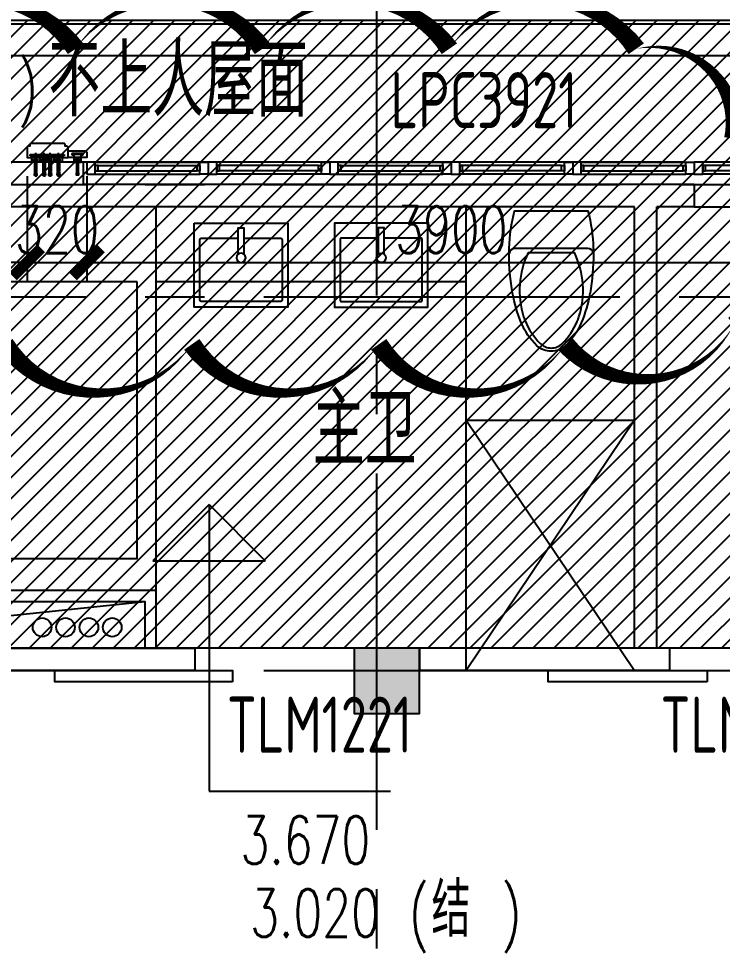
# Model space of a CAD drawing. Extents: x 296441 to 853063, y 459050 to 1117990.
# Drawn here: x 610984 to 614748, y 657052 to 662057 of the extents above; entities that cross this region are included whole.
import ezdxf
from ezdxf.enums import TextEntityAlignment as Align

# ---------------------------------------------------------------- set-up
doc = ezdxf.new("R2010")
doc.units = 0
doc.header["$LTSCALE"] = 1000
for name, pattern in [('14-GRID$0$CENTER2', [28.575, 19.05, -3.175, 3.175, -3.175]), ('CENTER', [50.8, 31.75, -6.35, 6.35, -6.35]), ('DASH', [0.35, 0.25, -0.1]), ('DOTE', [2.42, 2, -0.2, 0.02, -0.2])]:
    doc.linetypes.add(name, pattern=pattern)
for name, color, linetype in [('0-COL-H1', 170, 'Continuous'), ('14-GRID$0$G-GRID', 9, '14-GRID$0$CENTER2'), ('5PJ(配件)', 13, 'Continuous'), ('8XX(虚线)', 8, 'DASH'), ('A-FL01$0$水条件', 2, 'Continuous'), ('D-TEXT-FL01-mi$0$A-WIND-IDEN', 33, 'Continuous'), ('DIM_ELEV', 3, 'Continuous'), ('DZ-TEXT-FL01$0$A-ROOM-IDEN', 4, 'Continuous'), ('G-FL02$0$A-OVLK', 140, 'Continuous'), ('G-FL02$0$A-WALL', 1, 'Continuous'), ('G1-FL02$0$A-DOOR', 4, 'Continuous'), ('G1-FL02$0$A-FIXT', 162, 'Continuous'), ('G1-FL02$0$A-FLOR', 23, 'Continuous'), ('G1-FL02$0$A-OVLK', 140, 'Continuous'), ('G1-FL02$0$A-SECT-WIND', 155, 'Continuous'), ('G1-FL02$0$A-SECT-WOOD', 17, 'Continuous'), ('PUB_TEXT', 7, 'Continuous'), ('WALL', 242, 'Continuous'), ('ZT0_默认图层-----PM、LM、DY、JD', 7, 'Continuous'), ('ZT1_Dim---标注---PM、LM、DY、JD', 252, 'Continuous'), ('ZT3_型材--铝断面-------------JD', 6, 'Continuous'), ('ZT3_辅材--五金件-------------JD', 13, 'Continuous'), ('卫生间降板', 251, 'Continuous')]:
    doc.layers.add(name, color=color, linetype=linetype)
doc.layers.add('疑问', color=1, linetype='Continuous', plot=False)
doc.styles.add('_TCH_DIM', font='SIMPLEX', dxfattribs={"bigfont": 'GBCBIG'})
doc.styles.get("Standard").update_dxf_attribs({"font": 'gbenor.shx', "bigfont": 'gbcbig.shx'})
doc.styles.add('ZT-DIMSTYLE', font='ROMANS.shx', dxfattribs={"width": 0.7, "bigfont": 'CHINESE.shx'})
doc.styles.add('ZT_文字标注', font='ROMANS.shx', dxfattribs={"width": 0.7, "bigfont": '@1chinese.shx'})
doc.dimstyles.new('ZT-DIM100', dxfattribs={"dimscale": 100, "dimtxt": 2.5, "dimasz": 1.5, "dimexe": 1, "dimexo": 1, "dimgap": 0.5, "dimtad": 1, "dimdec": 0, "dimdsep": 46, "dimtxsty": 'ZT-DIMSTYLE', "dimblk": 'ARCHTICK', "dimcen": 2.5, "dimclrd": 175, "dimclre": 175, "dimclrt": 7, "dimazin": 2, "dimtfac": 1, "dimtix": 1, "dimtmove": 2, "dimatfit": 3, "dimfxl": 0, "dimarcsym": 0})

# ---------------------------------------------------------------- blocks, each defined once
blk = doc.blocks.new('G1-FL02$0$马桶')
for p, q in [((-195.1, 0), (0, 0)), ((0, 22.4), (-123.6, 22.4)), ((123.6, 22.4), (0, 22.4)), ((0, 0), (195.1, 0))]:
    blk.add_line(p, q)
for points in [[(-206.6, 240.3, -0.056336), (-160.7, 397.4, -0.098945), (-76.9, 521.4, -0.179849), (0, 550, -0.179849), (76.9, 521.4, -0.098945), (160.7, 397.4, -0.056336), (206.6, 240.3)], [(-225.4, 0, -0.008053), (-225.6, 27.1, -0.043026), (-207.2, 240.3)], [(207.2, 240.3, -0.043026), (225.6, 27.1, -0.008053), (225.4, 0)], [(224.8, 0, -0.06015), (195.9, -200), (-195.9, -200, -0.06015), (-224.8, 0)]]:
    blk.add_lwpolyline(points, format="xyb")
for centre, radius, start, end in [((197.5, 249.7), 364.4, 134.6448, 157.2477), ((0.6, 449.1), 84.2, 90.4086, 134.6448), ((-0.6, 449.1), 84.2, 45.3552, 89.5914), ((-197.5, 249.7), 364.4, 22.7523, 45.3552), ((297.6, 225.4), 467.5, 162.4094, 205.7301), ((517.1, 115.7), 711, 157.2477, 159.3267), ((-297.6, 225.4), 467.5, 334.2699, 17.5906), ((-517.1, 115.7), 711, 20.6733, 22.7523), ((-195.1, 30), 30, 185.4692, 270), ((195.1, 30), 30, 270, 354.5308)]:
    blk.add_arc(centre, radius, start, end)
blk = doc.blocks.new('G1-FL02$0$洗脸盆')
blk.add_lwpolyline([(0, -250), (0, 250), (-450, 250), (-450, -250)], close=True)
blk.add_lwpolyline([(-80, 15.3), (-80, 210, 0.414214), (-90, 220), (-410, 220, 0.414214), (-420, 210), (-420, -210, 0.414214), (-410, -220), (-90, -220, 0.414214), (-80, -210), (-80, -15.3)], format="xyb")
blk.add_lwpolyline([(-165.3, -15.3), (-25, -15.3), (-25, 15.3), (-165.3, 15.3)])
blk.add_circle((-185, 0), 25)
blk = doc.blocks.new('SG4')
at = {"layer": 'A-FL01$0$水条件'}
for points in [[(-516681.4, -91076.9), (-515781.4, -91076.9), (-515781.4, -91386.9), (-516681.4, -91386.9)], [(-516681.4, -91136.9), (-515841.4, -91136.9), (-515841.4, -91386.9), (-516681.4, -91386.9)]]:
    blk.add_lwpolyline(points, close=True, dxfattribs=at)
blk.add_lwpolyline([(-516681.4, -91386.9), (-516576.3, -91213.3), (-515841.4, -91136.9)], dxfattribs=at)
for centre in [(-516390.4, -91275.3), (-516265.4, -91275.3), (-516140.4, -91275.3), (-516015.4, -91275.3)]:
    blk.add_circle(centre, 50, dxfattribs=at)
blk = doc.blocks.new('*U437')
at = {"layer": 'G1-FL02$0$A-SECT-WIND'}
for p, q in [((45, 32.5), (605, 32.5)), ((60, 15), (590, 15)), ((45, -32.5), (605, -32.5)), ((60, -15), (590, -15))]:
    blk.add_line(p, q, dxfattribs=at)
at = {"layer": 'G1-FL02$0$A-SECT-WOOD'}
for points in [[(0, 32.5), (45, 32.5), (45, -32.5), (0, -32.5)], [(60, 15), (60, -15), (45, -15), (45, 15)], [(590, 15), (590, -15), (605, -15), (605, 15)], [(650, 32.5), (605, 32.5), (605, -32.5), (650, -32.5)]]:
    blk.add_lwpolyline(points, close=True, dxfattribs=at)
blk = doc.blocks.new('ZT_钢膨胀螺栓_M10X95')
at = {"layer": 'ZT3_辅材--五金件-------------JD', "color": 1, "linetype": 'DOTE', "ltscale": 5}
blk.add_line((-27, 0), (82, 0), dxfattribs=at)
at = {"layer": 'ZT3_辅材--五金件-------------JD'}
for p, q in [((-17.5, 5), (-19, 3.5)), ((-19, -3.5), (-19, 3.5)), ((-13, 4.2), (-18.2, 4.2)), ((-13, 5), (-17.5, 5)), ((-17.5, 5), (-17.5, -5)), ((-16, 5), (-16, -5)), ((-14.5, 5), (-14.5, -5)), ((-13, -6.9), (-13, 6.9)), ((-4.6, 9.2), (-12.5, 9.2)), ((-4.6, 4.6), (-12.5, 4.6)), ((-4.6, -9.2), (-4.6, 9.2)), ((-2, 0.7), (-4.6, -0.2)), ((-2, 0), (-4.6, -0.9)), ((0, 5), (55, 5)), ((55, 5), (55, -5)), ((57.1, 4.1), (55, 4.1)), ((57.1, 1), (55, 1)), ((57.1, 5), (72.4, 7)), ((57.1, -5), (57.1, 5)), ((72.4, 0.4), (60.5, 0.4)), ((72.4, 7), (72.4, 0.4)), ((72.4, 6.5), (74.9, 6.9)), ((76, 5.9), (76, -5.9)), ((-17.5, -5), (-19, -3.5)), ((-13, -4.2), (-18.2, -4.2)), ((-13, -5), (-17.5, -5)), ((-4.6, -4.6), (-12.5, -4.6)), ((-4.6, -9.2), (-12.5, -9.2)), ((55, -5), (0, -5)), ((57.1, -1), (55, -1)), ((57.1, -4.1), (55, -4.1)), ((72.4, -7), (57.1, -5)), ((60.5, -0.4), (72.4, -0.4)), ((72.4, -0.4), (72.4, -7)), ((74.9, -6.9), (72.4, -6.5))]:
    blk.add_line(p, q, dxfattribs=at)
for centre, radius, start, end in [((-7.4, 6.9), 5.58, 155.5673, 204.4327), ((8.6, 0), 21.6, 167.6432, 192.3568), ((59.6, 0), 1.04, 23.5782, 336.4218), ((75, 5.9), 1, 0, 97.412), ((-7.4, -6.9), 5.58, 155.5673, 204.4327), ((75, -5.9), 1, 262.588, 0)]:
    blk.add_arc(centre, radius, start, end, dxfattribs=at)
at = {"layer": 'Defpoints', "color": 250, "style": 'ZT_文字标注', "width": 0.7}
for s, p in [('M10', (-9, 7.2)), ('95', (-9, -6.2))]:
    blk.add_text(s, height=1.5, rotation=90, dxfattribs=at).set_placement(p, align=Align.MIDDLE)
blk = doc.blocks.new('*U2473')
at = {"layer": 'ZT3_辅材--五金件-------------JD', "rotation": 270}
blk.add_blockref('ZT_钢膨胀螺栓_M10X95', (0, 0), dxfattribs=at)
blk = doc.blocks.new('L形挂件')
at = {"layer": '8XX(虚线)', "ltscale": 25}
h = blk.add_hatch(dxfattribs=at)
h.set_pattern_fill('AR-SAND', color=256, scale=0.05, style=0)
h.set_pattern_definition([(52.5, (-25.0006, -59.7017), (2.44707, -0.08), [0, -1.9304, 0, -2.159, 0, -2.06375]), (82.5, (-25.0006, -59.7017), (3.58413, 2.24762), [0, -1.0414, 0, -1.7399, 0, -0.66675]), (122.5, (-25.0006, -61.2638), (0.00719, 3.95496), [0, -0.635, 0, -2.286, 0, -2.9845]), (132.5, (-25.0006, -61.2638), (1.11465, 3.81778), [0, -0.3175, 0, -1.4986, 0, -1.7145])])
edge = h.paths.add_edge_path()
edge.add_line((-34, -29.7), (-41, -29.7))
edge.add_line((-41, -29.7), (-41, -59.7))
edge.add_line((-41, -59.7), (-39.5, -59.7))
edge.add_line((-39.5, -59.7), (-39.5, -40.9))
edge.add_arc((-38.3, -40.9), 1.2, 90, 180, ccw=False)
edge.add_line((-38.3, -39.7), (-34, -39.7))
edge.add_line((-34, -39.7), (-34, -29.7))
edge = h.paths.add_edge_path()
edge.add_line((-41, -89.7), (-34, -89.7))
edge.add_line((-34, -89.7), (-34, -79.7))
edge.add_line((-34, -79.7), (-38.3, -79.7))
edge.add_arc((-38.3, -78.5), 1.2, -180, -90, ccw=False)
edge.add_line((-39.5, -78.5), (-39.5, -59.7))
edge.add_line((-39.5, -59.7), (-41, -59.7))
edge.add_line((-41, -59.7), (-41, -89.7))
h = blk.add_hatch(dxfattribs=at)
h.set_pattern_fill('AR-SAND', color=256, scale=0.05, angle=180, style=0)
h.set_pattern_definition([(52.5, (-25.0006, -104.7017), (2.44707, -0.08), [0, -1.9304, 0, -2.159, 0, -2.06375]), (82.5, (-25.0006, -104.7017), (3.58413, 2.24762), [0, -1.0414, 0, -1.7399, 0, -0.66675]), (122.5, (-25.0006, -106.2638), (0.00719, 3.95496), [0, -0.635, 0, -2.286, 0, -2.9845]), (132.5, (-25.0006, -106.2638), (1.11465, 3.81778), [0, -0.3175, 0, -1.4986, 0, -1.7145])])
edge = h.paths.add_edge_path()
edge.add_line((-41, -134.7), (-34, -134.7))
edge.add_line((-34, -134.7), (-34, -124.7))
edge.add_line((-34, -124.7), (-38.3, -124.7))
edge.add_arc((-38.3, -123.5), 1.2, -180, -90, ccw=False)
edge.add_line((-39.5, -123.5), (-39.5, -104.7))
edge.add_line((-39.5, -104.7), (-41, -104.7))
edge.add_line((-41, -104.7), (-41, -134.7))
edge = h.paths.add_edge_path()
edge.add_line((-34, -74.7), (-41, -74.7))
edge.add_line((-41, -74.7), (-41, -104.7))
edge.add_line((-41, -104.7), (-39.5, -104.7))
edge.add_line((-39.5, -104.7), (-39.5, -85.9))
edge.add_arc((-38.3, -85.9), 1.2, 90, 180, ccw=False)
edge.add_line((-38.3, -84.7), (-34, -84.7))
edge.add_line((-34, -84.7), (-34, -74.7))
at = {"color": 8}
for p, q in [((-41, -29.7), (-34, -29.7)), ((-41, -74.7), (-34, -74.7))]:
    blk.add_line(p, q, dxfattribs=at)
at = {"color": 1, "linetype": 'CENTER', "ltscale": 10}
for p, q in [((40, -59.7), (-50, -59.7)), ((40, -59.7), (-50, -59.7)), ((40, -104.7), (-50, -104.7)), ((40, -104.7), (-50, -104.7))]:
    blk.add_line(p, q, dxfattribs=at)
at = {"layer": '5PJ(配件)'}
for p, q in [((-4, -79.7), (-4, -39.7)), ((-39.5, -110.9), (-39.5, -85.9)), ((-38.3, -84.7), (-25, -84.7)), ((-35.5, -124.7), (-35.5, -84.7)), ((-39.5, -123.5), (-39.5, -110.9)), ((-25, -124.7), (-38.3, -124.7))]:
    blk.add_line(p, q, dxfattribs=at)
for points in [[(-25, -39.7), (0, -39.7)], [(0, -40.1), (0, -79.7), (-25, -79.7)], [(-25, -84.7), (0, -84.7), (0, -124.7)], [(0, -124.7), (-25, -124.7)]]:
    blk.add_lwpolyline(points, dxfattribs=at)
for centre, start, end in [((-38.3, -85.9), 90, 180), ((-38.3, -123.5), 180, 270)]:
    blk.add_arc(centre, 1.2, start, end, dxfattribs=at)
at = {"layer": '8XX(虚线)', "ltscale": 25}
for p, q in [((-41, -89.7), (-41, -29.7)), ((-34, -29.7), (-34, -39.7)), ((-41, -134.7), (-41, -74.7)), ((-34, -89.7), (-41, -89.7)), ((-34, -74.7), (-34, -84.7)), ((-34, -79.7), (-34, -89.7)), ((-34, -134.7), (-41, -134.7)), ((-34, -124.7), (-34, -134.7))]:
    blk.add_line(p, q, dxfattribs=at)
at = {"layer": '8XX(虚线)', "linetype": 'Continuous', "ltscale": 25}
for p, q in [((-39.5, -65.9), (-39.5, -40.9)), ((-38.3, -39.7), (-25, -39.7)), ((-35.5, -79.7), (-35.5, -39.7)), ((-39.5, -78.5), (-39.5, -65.9)), ((-25, -79.7), (-38.3, -79.7))]:
    blk.add_line(p, q, dxfattribs=at)
at = {"layer": '8XX(虚线)', "linetype": 'DASH', "ltscale": 25}
blk.add_line((-4, -124.7), (-4, -84.7), dxfattribs=at)
for centre, start, end in [((-38.3, -40.9), 90, 180), ((-38.3, -78.5), 180, 270)]:
    blk.add_arc(centre, 1.2, start, end, dxfattribs=at)
at = {"layer": 'ZT3_辅材--五金件-------------JD', "rotation": 90}
for p in [(-4, -59.7), (-4, -104.7)]:
    blk.add_blockref('*U2473', p, dxfattribs=at)
blk = doc.blocks.new('20180521.08271243')
at = {"layer": '8XX(虚线)', "ltscale": 25}
h = blk.add_hatch(dxfattribs=at)
h.set_pattern_fill('AR-SAND', color=256, scale=0.05, angle=360, style=0)
h.set_pattern_definition([(232.5, (-292719.11, -161804.6666), (-2.447066187, 0.080001565), [0, -1.9304, 0, -2.159, 0, -2.06375]), (262.5, (-292719.11, -161804.6666), (-3.584125503, -2.247616416), [0, -1.0414, 0, -1.7399, 0, -0.66675]), (302.5, (-292719.11, -161803.1045), (-0.007185923, -3.954961851), [0, -0.635, 0, -2.286, 0, -2.9845]), (312.5, (-292719.11, -161803.1045), (-1.114646616, -3.817782262), [0, -0.3175, 0, -1.4986, 0, -1.7145])])
edge = h.paths.add_edge_path()
edge.add_line((30, 36), (30, 29))
edge.add_line((30, 29), (20, 29))
edge.add_line((20, 29), (20, 33.3))
edge.add_arc((18.8, 33.3), 1.2, 360, 450)
edge.add_line((18.8, 34.5), (0, 34.5))
edge.add_line((0, 34.5), (0, 36))
edge.add_line((0, 36), (30, 36))
edge = h.paths.add_edge_path()
edge.add_line((-30, 29), (-30, 36))
edge.add_line((-30, 36), (0, 36))
edge.add_line((0, 36), (0, 34.5))
edge.add_line((0, 34.5), (-18.8, 34.5))
edge.add_arc((-18.8, 33.3), 1.2, 90, 180)
edge.add_line((-20, 33.3), (-20, 29))
edge.add_line((-20, 29), (-30, 29))
at = {"color": 8}
blk.add_line((-30, 36, 0), (-30, 29, 0), dxfattribs=at)
at = {"color": 1, "linetype": 'CENTER', "ltscale": 10}
blk.add_line((0, -50), (0, 9.5), dxfattribs=at)
blk.add_line((0, -50), (0, 9.5), dxfattribs=at)
at = {"layer": '5PJ(配件)'}
for p, q in [((-20, 33.3, 0), (-20, 30, 0)), ((20, 30.5, 0), (-20, 30.5, 0)), ((6.2, 34.5, 0), (-18.8, 34.5, 0)), ((18.8, 34.5, 0), (6.2, 34.5, 0)), ((20, 30, 0), (20, 33.3, 0)), ((20, -2), (-20, -2)), ((20, -6), (-20, -6))]:
    blk.add_line(p, q, dxfattribs=at)
for points in [[(-20, 30), (-20, -10), (20, -10)], [(20, -10), (20, 30)]]:
    blk.add_lwpolyline(points, dxfattribs=at)
for centre, start, end in [((-18.8, 33.3, 0), 90, 180), ((18.8, 33.3, 0), 0, 90)]:
    blk.add_arc(centre, 1.2, start, end, dxfattribs=at)
at = {"layer": '8XX(虚线)', "ltscale": 25}
for p, q in [((30, 36, 0), (-30, 36, 0)), ((-30, 29, 0), (-20, 29, 0)), ((-25, 29, 0), (-20, 29, 0)), ((20, 29, 0), (30, 29, 0)), ((30, 29, 0), (30, 36, 0))]:
    blk.add_line(p, q, dxfattribs=at)
at = {"layer": 'ZT3_辅材--五金件-------------JD'}
for p, q in [((-9.2, 2.6), (-9.2, 7.5)), ((9.2, 2.6), (-9.2, 2.6)), ((6.9, 8), (-6.9, 8)), ((-5, 8), (-5, 9.5)), ((-5, 9.5), (5, 9.5)), ((-4.6, 2.6), (-4.6, 7.5)), ((-4.3, 8), (-4.3, 9.5)), ((-0.7, 0), (0.2, 2.6)), ((0, 0), (0.9, 2.6)), ((4.2, 8), (4.2, 9.5)), ((4.6, 2.6), (4.6, 7.5)), ((5, 8), (5, 9.5)), ((9.2, 2.6), (9.2, 7.5)), ((-5, -2), (-5, -57)), ((5, -57), (5, -2)), ((-5, -59.1), (-7, -74.4)), ((-7, -74.4), (-0.4, -74.4)), ((-6.5, -74.4), (-6.9, -76.9)), ((-5.9, -78), (5.9, -78)), ((-5, -57), (5, -57)), ((5, -59.1), (-5, -59.1)), ((-4.1, -59.1), (-4.1, -57)), ((-1, -59.1), (-1, -57)), ((-0.4, -74.4), (-0.4, -62.5)), ((0.4, -62.5), (0.4, -74.4)), ((0.4, -74.4), (7, -74.4)), ((1, -59.1), (1, -57)), ((4.1, -59.1), (4.1, -57)), ((7, -74.4), (5, -59.1)), ((6.9, -76.9), (6.5, -74.4))]:
    blk.add_line(p, q, dxfattribs=at)
at = {"layer": 'ZT3_辅材--五金件-------------JD', "color": 1, "linetype": 'DOTE', "ltscale": 5}
blk.add_line((0, 9.5), (0, -84), dxfattribs=at)
at = {"layer": 'ZT3_辅材--五金件-------------JD'}
for centre, radius, start, end in [((-6.9, 2.4), 5.58, 65.5673, 114.4327), ((0, -13.6), 21.6, 77.6432, 102.3568), ((6.9, 2.4), 5.58, 65.5673, 114.4327), ((-5.9, -77), 1, 172.588, 270), ((0, -61.6), 1.04, 293.5782, 246.4218), ((5.9, -77), 1, 270, 7.412)]:
    blk.add_arc(centre, radius, start, end, dxfattribs=at)
at = {"layer": 'Defpoints', "color": 250, "style": 'ZT_文字标注', "text_generation_flag": 4, "width": 0.7}
for s, p in [('M10', (-7.2, 7)), ('95', (6.2, 7))]:
    blk.add_text(s, height=1.5, rotation=180, dxfattribs=at).set_placement(p, align=Align.MIDDLE)
blk = doc.blocks.new('20191017190147')
at = {"layer": 'ZT3_型材--铝断面-------------JD', "ltscale": 0.02}
blk.add_lwpolyline([(-80, -25), (-80, -77, -0.414214), (-88, -85), (-95, -85), (-95, -92, -0.414214), (-103, -100), (-245, -100), (-277, -100, -0.414214), (-285, -92), (-285, -85), (-292, -85, -0.414214), (-300, -77), (-300, -25), (-80, -25)], format="xyb", dxfattribs=at)
at = {"layer": 'ZT3_型材--铝断面-------------JD', "ltscale": 0.02, "elevation": 0}
blk.add_lwpolyline([(-80, -25), (-80, -60), (10, -60, 0.414214), (20, -50), (20, -25)], format="xyb", close=True, dxfattribs=at)
at = {"layer": 'ZT0_默认图层-----PM、LM、DY、JD', "ltscale": 10, "xscale": -1, "rotation": 180}
blk.add_blockref('20180521.08271243', (-30, -10), dxfattribs=at)
at = {"layer": 'ZT1_Dim---标注---PM、LM、DY、JD', "ltscale": 10, "xscale": -1, "rotation": 270}
for p in [(-148.9, 0), (-71.5, 0)]:
    blk.add_blockref('L形挂件', p, dxfattribs=at)
blk = doc.blocks.new('G1二层')
at = {"layer": '卫生间降板'}
h = blk.add_hatch(dxfattribs=at)
h.set_pattern_fill('ANSI31', color=256, scale=50, style=0)
h.set_pattern_definition([(45, (1264309.73, 426842.31), (-56.126601, 56.126601), [])])
h.paths.add_polyline_path([(745628.3, 338815.4), (745628.3, 335455.4), (756788.3, 335455.4), (756788.3, 338815.4)])
at = {"layer": 'G1-FL02$0$A-DOOR', "extrusion": (8.34702e-21, 4.5439e-05, 1), "elevation": 15.2}
for points in [[(748936.9, 335275.4), (747986.9, 335275.4), (747986.9, 335335.4), (748936.9, 335335.4)], [(751476.9, 335275.4), (750626.9, 335275.4), (750626.9, 335335.4), (751476.9, 335335.4)]]:
    blk.add_lwpolyline(points, close=True, dxfattribs=at)
at = {"layer": 'G1-FL02$0$A-FIXT', "extrusion": (8.34702e-21, 4.5439e-05, 1)}
for p, q in [((748528.3, 337815.4), (748528.3, 335455.4)), ((750188.3, 335335.4), (750188.3, 337815.4)), ((750188.3, 336675.4), (751088.3, 336675.4)), ((750188.3, 336675.4), (751088.3, 335335.4)), ((751088.3, 336675.4), (750188.3, 335335.4))]:
    blk.add_line(p, q, dxfattribs=at)
at = {"layer": 'G1-FL02$0$A-FIXT', "extrusion": (8.34702e-21, 4.5439e-05, 1), "elevation": 15.4}
blk.add_lwpolyline([(748428.3, 337415.4), (747728.3, 337415.4), (747728.3, 335935.4), (748428.3, 335935.4)], close=True, dxfattribs=at)
blk.add_lwpolyline([(750188.3, 337415.4), (748528.3, 337415.4)], dxfattribs=at)
at = {"layer": 'G1-FL02$0$A-FLOR', "extrusion": (8.34702e-21, 4.5439e-05, 1), "elevation": 15.4}
blk.add_lwpolyline([(749938.3, 335455.4), (748738.3, 335455.4)], dxfattribs=at)
at = {"layer": 'G1-FL02$0$A-OVLK', "extrusion": (8.34702e-21, 4.5439e-05, 1)}
for p, q in [((745818.3, 338795.4), (752236.1, 338795.4)), ((751408.3, 337815.4), (752078.3, 337815.4, 0))]:
    blk.add_line(p, q, dxfattribs=at)
at = {"layer": 'WALL'}
for p in [(748138.3, 338055.4, -15.4), (751408.3, 337935.4)]:
    blk.add_line(p, (748138.3, 337935.4, -15.4), dxfattribs=at)
at = {"layer": 'WALL', "extrusion": (8.34702e-21, 4.5439e-05, 1)}
for p, q in [((751408.3, 337935.4), (751408.3, 337815.4)), ((751088.3, 335455.4), (751088.3, 337815.4)), ((751208.3, 335455.4), (751208.3, 337815.4)), ((747628.3, 335455.4), (748738.3, 335455.4)), ((748738.3, 335335.4), (748738.3, 335455.4)), ((751088.3, 335455.4), (749938.3, 335455.4)), ((749938.3, 335455.4), (749938.3, 335335.4)), ((751278.3, 335455.4), (751208.3, 335455.4)), ((751278.3, 335335.4), (751278.3, 335455.4)), ((748738.3, 335335.4), (747628.3, 335335.4)), ((751278.3, 335335.4), (749938.3, 335335.4))]:
    blk.add_line(p, q, dxfattribs=at)
at = {"layer": 'WALL', "extrusion": (8.34702e-21, 4.5439e-05, 1), "elevation": 15.4}
for points in [[(751358.3, 338055.4), (747628.3, 338055.4)], [(751088.3, 337815.4), (747628.3, 337815.4)], [(751408.3, 337815.4), (751208.3, 337815.4)]]:
    blk.add_lwpolyline(points, dxfattribs=at)
at = {"layer": '卫生间降板'}
blk.add_lwpolyline([(745628.3, 338815.4), (756788.3, 338815.4), (756788.3, 335455.4), (745628.3, 335455.4)], close=True, dxfattribs=at)
at = {"ltscale": 20, "extrusion": (0, 0, -1), "zscale": -1, "rotation": 180}
blk.add_blockref('20191017190147', (-748138.3, 338055.4, 15.4), dxfattribs=at)
at = {"extrusion": (-8.34702e-21, -4.5439e-05, -1), "zscale": -1, "rotation": 180}
for p in [(-748158.3, 338022.9, 0), (-749458.3, 338022.9, 0), (-750758.3, 338022.9, 0)]:
    blk.add_blockref('*U437', p, dxfattribs=at)
at = {"extrusion": (8.34702e-21, 4.5439e-05, 1), "rotation": 180}
for p in [(749458.3, 338022.9, 0), (750758.3, 338022.9, 0), (752058.3, 338022.9, 0)]:
    blk.add_blockref('*U437', p, dxfattribs=at)
blk.add_blockref('SG4', (1264309.7, 426842.3))
at = {"layer": 'G1-FL02$0$A-FIXT', "extrusion": (8.34702e-21, 4.5439e-05, 1), "rotation": 180}
blk.add_blockref('G1-FL02$0$马桶', (750643.3, 337594), dxfattribs=at)
at = {"layer": 'G1-FL02$0$A-FIXT', "extrusion": (-6.77626e-21, -4.5439e-05, -1), "zscale": -1, "rotation": 89.99999997925393}
blk.add_blockref('G1-FL02$0$洗脸盆', (-748983.3, 337729), dxfattribs=at)
at = {"layer": 'G1-FL02$0$A-FIXT', "extrusion": (1.35525e-20, 4.5439e-05, 1), "rotation": 90.00000002074596}
blk.add_blockref('G1-FL02$0$洗脸盆', (749733.3, 337729), dxfattribs=at)
blk = doc.blocks.new('WERTG')
at = {"layer": 'DIM_ELEV'}
for p, q in [((802846.8, 337780.5), (802546.8, 337480.5)), ((802846.8, 337780.5), (803146.8, 337480.5)), ((802846.8, 337780.5), (802846.8, 336248.7)), ((802546.8, 337480.5), (803146.8, 337480.5)), ((802846.8, 336248.7), (803816.8, 336248.7))]:
    blk.add_line(p, q, dxfattribs=at)
at = {"layer": 'D-TEXT-FL01-mi$0$A-WIND-IDEN', "width": 0.8}
for s, p in [('LPC3921', (803818.2, 339794.4)), ('TLM1221', (802941.7, 336453.7)), ('TLM1021', (805261.7, 336453.7))]:
    blk.add_text(s, height=300, dxfattribs=at).set_placement(p)
at = {"layer": 'DZ-TEXT-FL01$0$A-ROOM-IDEN'}
for s, p in [('不上人屋面', (801986.8, 339856.5)), ('主卫', (803401.5, 337989.8))]:
    blk.add_text(s, height=385.82, dxfattribs=at).set_placement(p)
at = {"layer": 'PUB_TEXT', "style": '_TCH_DIM', "width": 0.705882}
for s, p in [(')', (801824, 339882.8)), ('3.670', (803015.3, 335858.7)), ('(', (803916.8, 335468.7)), (')', (804410.3, 335468.7)), ('3.020', (803066.8, 335468.7))]:
    blk.add_text(s, height=255, dxfattribs=at).set_placement(p)
at = {"layer": 'PUB_TEXT', "style": '_TCH_DIM'}
blk.add_text('结', height=289.4, dxfattribs=at).set_placement((804036.8, 335468.7))
blk = doc.blocks.new('_ArchTick')
at = {"color": 0, "linetype": 'ByBlock', "const_width": 0.4}
blk.add_lwpolyline([(-0.5, -0.5), (0.5, 0.5)], dxfattribs=at)
blk = doc.blocks.new('*D1396')
at = {"layer": 'Defpoints', "color": 0, "ltscale": 1000, "transparency": 16777216}
for p in [(611348.5, 661314.5, -15.3), (615248.5, 661314.5), (615248.5, 660753.3)]:
    blk.add_point(p, dxfattribs=at)
at = {"layer": 'ZT1_Dim---标注---PM、LM、DY、JD', "color": 175, "linetype": 'ByBlock', "lineweight": -2, "ltscale": 1000, "transparency": 16777216}
for p, q in [((611348.5, 661214.5), (611348.5, 660653.3)), ((615248.5, 661214.5), (615248.5, 660653.3)), ((611348.5, 660753.3), (615248.5, 660753.3))]:
    blk.add_line(p, q, dxfattribs=at)
at = {"layer": 'ZT1_Dim---标注---PM、LM、DY、JD', "color": 175, "lineweight": -2, "ltscale": 1000, "transparency": 16777216, "xscale": 150, "yscale": 150, "zscale": 150, "rotation": 180}
blk.add_blockref('_ArchTick', (611348.5, 660753.3), dxfattribs=at)
at = {"layer": 'ZT1_Dim---标注---PM、LM、DY、JD', "color": 175, "lineweight": -2, "ltscale": 1000, "transparency": 16777216, "xscale": 150, "yscale": 150, "zscale": 150}
blk.add_blockref('_ArchTick', (615248.5, 660753.3), dxfattribs=at)
at = {"layer": 'ZT1_Dim---标注---PM、LM、DY、JD', "color": 7, "ltscale": 1000, "transparency": 16777216, "insert": (613298.5, 660928.3), "char_height": 250, "attachment_point": 5, "style": 'ZT-DIMSTYLE'}
blk.add_mtext('3900', dxfattribs=at)
blk = doc.blocks.new('*D1397')
at = {"layer": 'Defpoints', "color": 0, "ltscale": 1000, "transparency": 16777216}
for p in [(611028.5, 661314.5, -15.4), (611348.5, 661314.5, -15.3), (611348.5, 660753.3)]:
    blk.add_point(p, dxfattribs=at)
at = {"layer": 'ZT1_Dim---标注---PM、LM、DY、JD', "color": 175, "linetype": 'ByBlock', "lineweight": -2, "ltscale": 1000, "transparency": 16777216}
for p, q in [((611028.5, 661214.5), (611028.5, 660653.3)), ((611348.5, 661214.5), (611348.5, 660653.3)), ((611028.5, 660753.3), (610878.5, 660753.3)), ((611028.5, 660753.3), (611348.5, 660753.3)), ((611348.5, 660753.3), (611498.5, 660753.3))]:
    blk.add_line(p, q, dxfattribs=at)
at = {"layer": 'ZT1_Dim---标注---PM、LM、DY、JD', "color": 175, "lineweight": -2, "ltscale": 1000, "transparency": 16777216, "xscale": 150, "yscale": 150, "zscale": 150}
blk.add_blockref('_ArchTick', (611028.5, 660753.3), dxfattribs=at)
at = {"layer": 'ZT1_Dim---标注---PM、LM、DY、JD', "color": 175, "lineweight": -2, "ltscale": 1000, "transparency": 16777216, "xscale": 150, "yscale": 150, "zscale": 150, "rotation": 180}
blk.add_blockref('_ArchTick', (611348.5, 660753.3), dxfattribs=at)
at = {"layer": 'ZT1_Dim---标注---PM、LM、DY、JD', "color": 7, "ltscale": 1000, "transparency": 16777216, "insert": (611188.5, 660928.3), "char_height": 250, "attachment_point": 5, "style": 'ZT-DIMSTYLE'}
blk.add_mtext('320', dxfattribs=at)

msp = doc.modelspace()

# ---------------------------------------------------------------- linework, layer by layer
at = {"layer": '0-COL-H1'}
msp.add_lwpolyline([(613128.5, 658689.5), (612778.5, 658689.5), (612778.5, 658339.5), (613128.5, 658339.5)], close=True, dxfattribs=at)
at = {"layer": '0-COL-H1', "color": 254}
msp.add_solid([(612778.5, 658339.5), (612778.5, 658689.5), (613128.5, 658339.5), (613128.5, 658689.5)], dxfattribs=at)
at = {"layer": '14-GRID$0$G-GRID', "color": 8, "ltscale": 0.1}
for p, q in [((612898.5, 671053.2), (612898.5, 638294.8)), ((595151, 661169.5), (615898.5, 661169.5)), ((595151, 660569.5), (618325.9, 660569.5)), ((595151, 658569.5), (620098.5, 658569.5))]:
    msp.add_line(p, q, dxfattribs=at)
at = {"layer": 'G-FL02$0$A-OVLK'}
for p, q in [((608838.5, 662029.5), (615426.3, 662029.5)), ((609008.5, 661859.5), (615405.2, 661859.5))]:
    msp.add_line(p, q, dxfattribs=at)
at = {"layer": 'G-FL02$0$A-WALL'}
for points in [[(614548.5, 661289.5), (610818.5, 661289.5)], [(614278.5, 661049.5), (610818.5, 661049.5)]]:
    msp.add_lwpolyline(points, dxfattribs=at)
at = {"layer": 'G1-FL02$0$A-FIXT', "extrusion": (8.34702e-21, 4.5439e-05, 1), "elevation": 30.1}
msp.add_lwpolyline([(613378.5, 660649.5), (611718.5, 660649.5)], dxfattribs=at)
at = {"layer": '疑问', "color": 2, "ltscale": 5000}
msp.add_lwpolyline([(610288.5, 661895.9, 0, 100, -0.520567), (611288.5, 661895.9, 0, 100, -0.520567), (612288.5, 661895.9, 0, 100, -0.520567), (613288.5, 661895.9, 0, 100, -0.520567), (614288.5, 661895.9, 0, 100, -0.520567), (614808.7, 661416.1, 0, 100, -0.520567), (614808.7, 660416.1, 0, 100, -0.520567), (613910, 660314.7, 0, 100, -0.520567), (612910, 660314.7, 0, 100, -0.520567), (611910, 660314.7, 0, 100, -0.520567), (610910, 660314.7, 0, 100, -0.520567), (610288.5, 660693.2, 0, 100, -0.520567)], format="xyseb", close=True, dxfattribs=at)

# ---------------------------------------------------------------- block references
for name, p in [('G1二层', (-136809.8, 323234.1, 0)), ('WERTG', (-190844.3, 321676.7, 14.7))]:
    msp.add_blockref(name, p)

# ---------------------------------------------------------------- dimensions: what is measured, and where the dimension line sits
at = {"layer": 'ZT1_Dim---标注---PM、LM、DY、JD', "ltscale": 1000}
for base, p1, p2, picture, middle in [((611348.5, 660753.3), (611028.5, 661314.5, -15.4), (611348.5, 661314.5, -15.3), '*D1397', (611188.5, 660928.3)), ((615248.5, 660753.3), (611348.5, 661314.5, -15.3), (615248.5, 661314.5), '*D1396', (613298.5, 660928.3))]:
    dim = msp.add_linear_dim(base=base, p1=p1, p2=p2, dimstyle='ZT-DIM100', dxfattribs=at)
    dim.commit()
    dim.dimension.update_dxf_attribs({"geometry": picture, "text_midpoint": middle})

doc.saveas('drawing.dxf')
